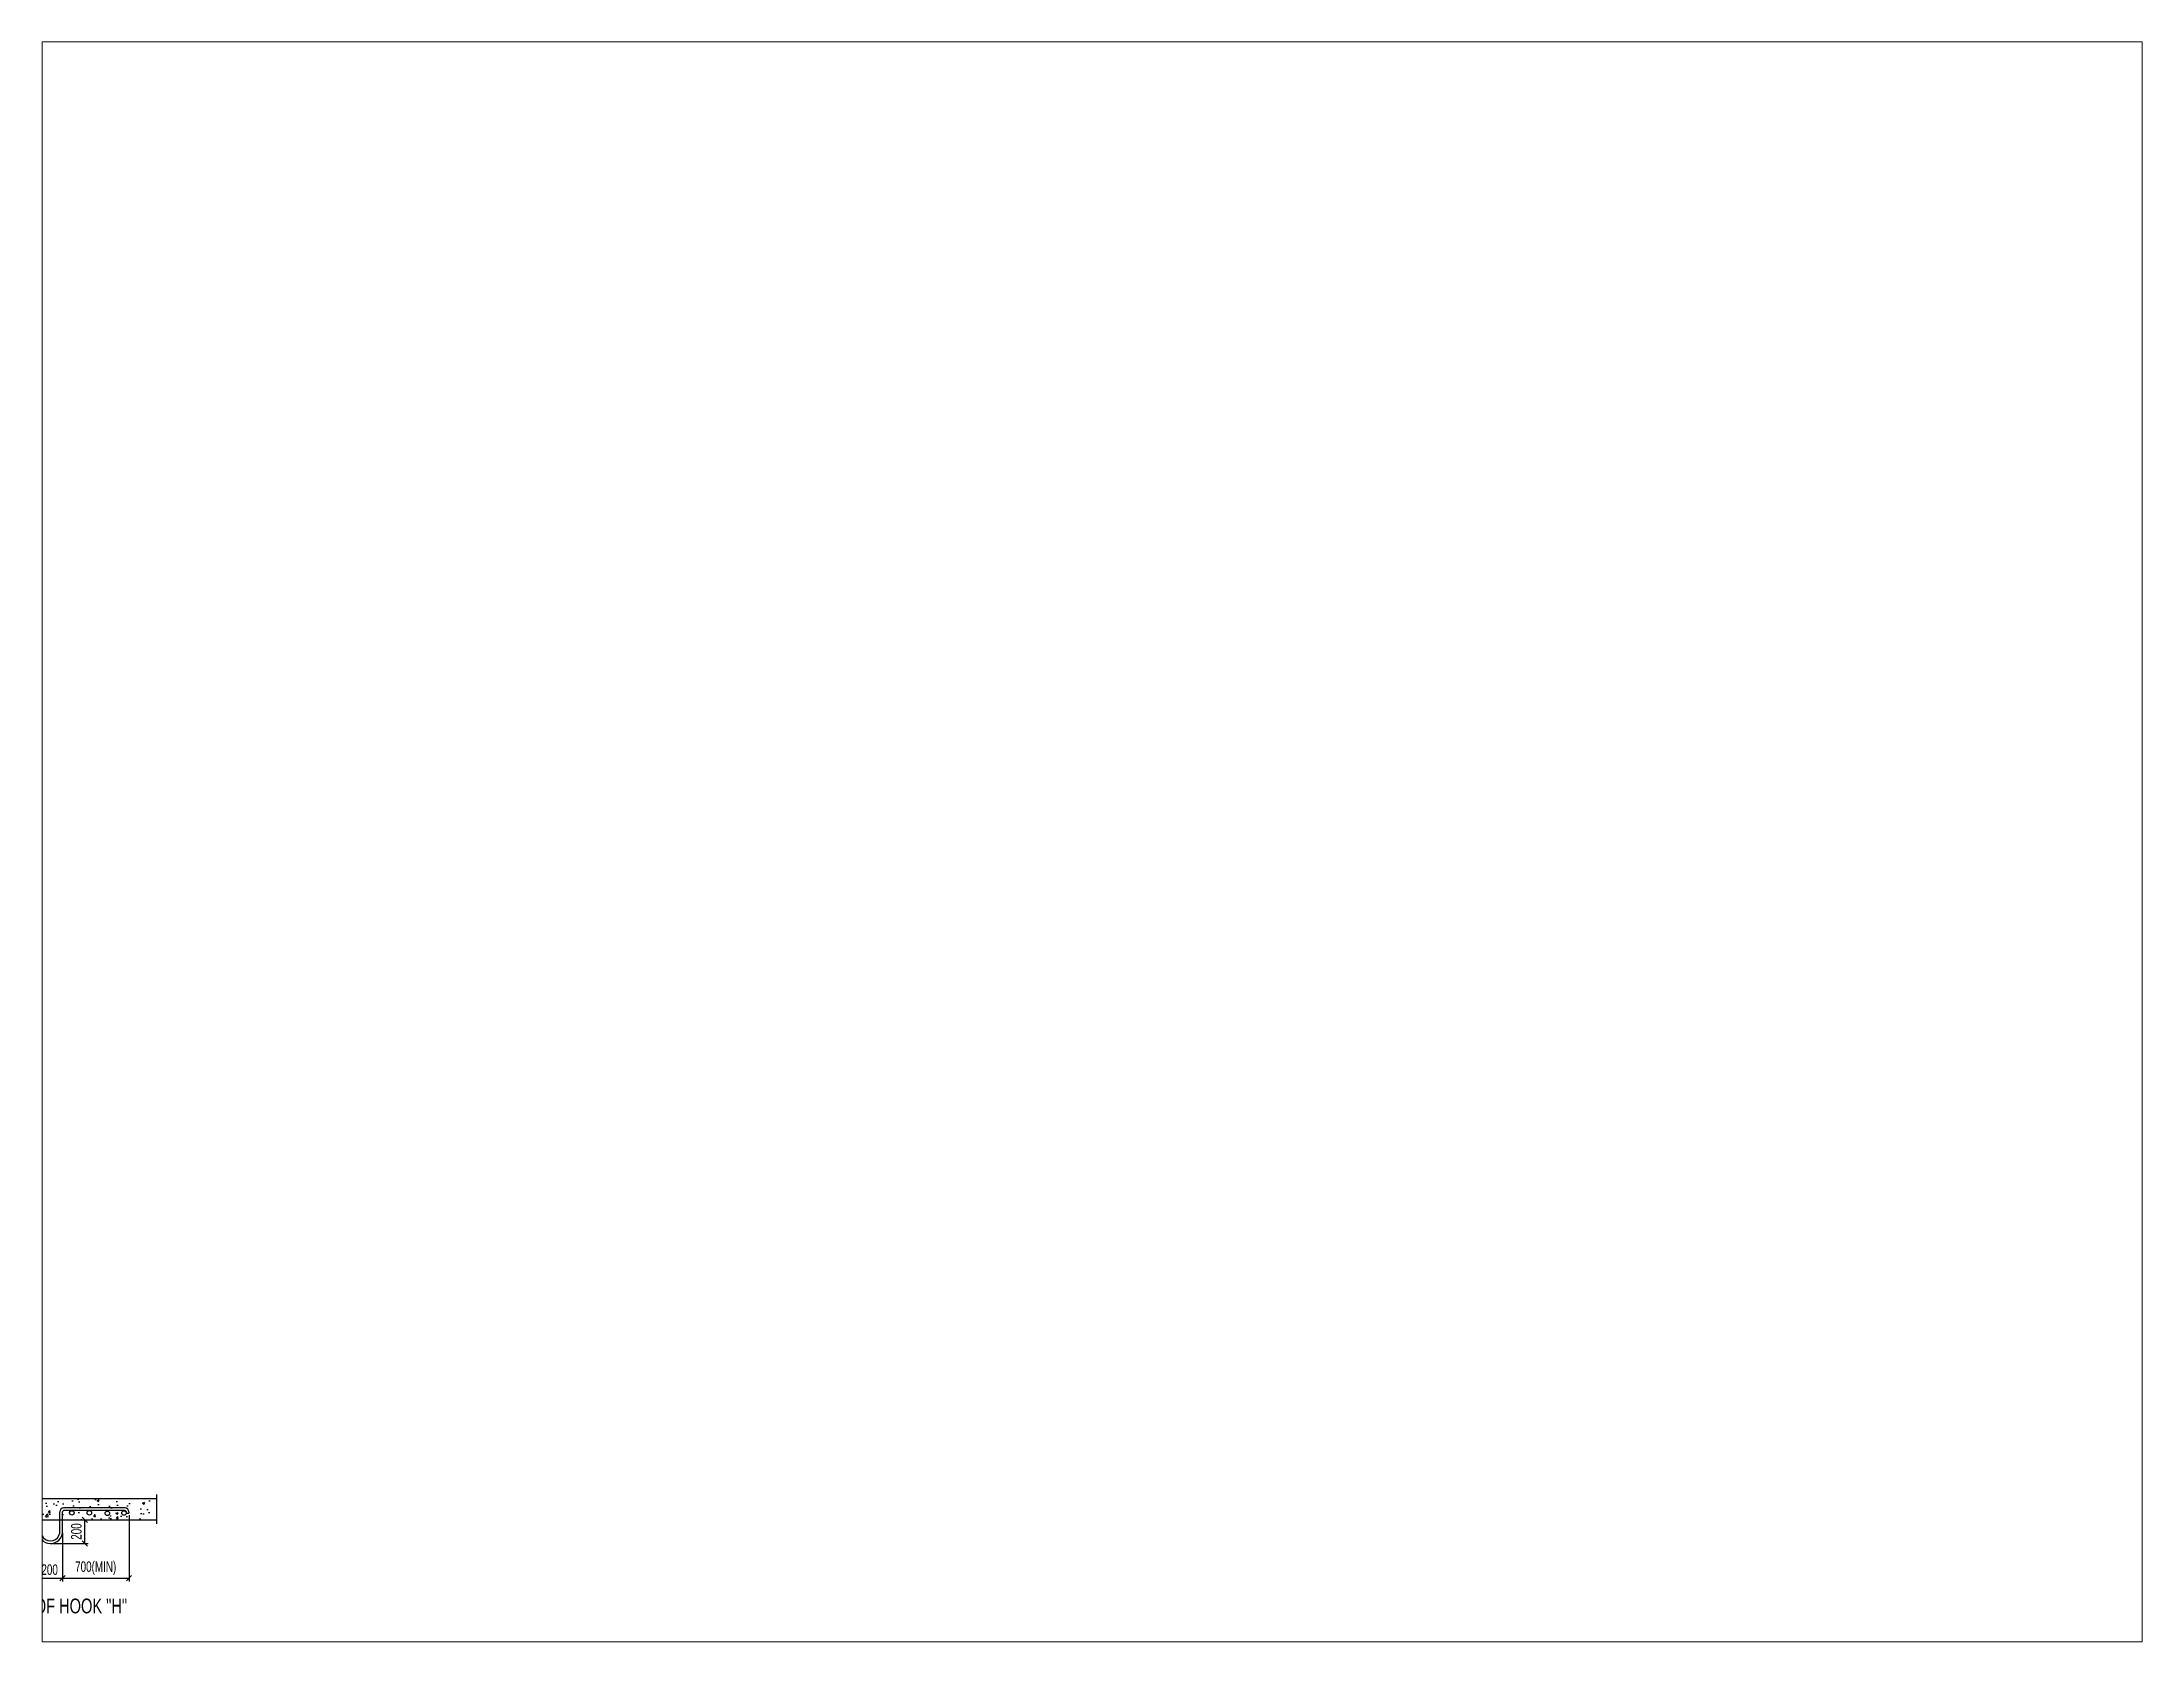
# Paper-space layout 'Layout' of a CAD drawing. Extents: x 1.05 to 9.45, y 0.8 to 7.2.
# The model-space entities are those that its viewports show. They can reach past a viewport. Long polylines and large blocks are cut down to what shows.
import ezdxf
from ezdxf.enums import TextEntityAlignment as Align
from ezdxf.lldxf.tags import DXFTag

# ---------------------------------------------------------------- set-up
doc = ezdxf.new("R2010")
doc.units = 0
for name, color, linetype in [('DIM', 7, 'Continuous'), ('IMGLINE', 7, 'Continuous'), ('OUTLINE', 3, 'Continuous'), ('TEXT', 7, 'Continuous')]:
    doc.layers.add(name, color=color, linetype=linetype)
doc.styles.get("Standard").update_dxf_attribs({"font": 'TKReg_1.ttf', "width": 0.7, "height": 100})
tags = doc.linetypes.add('PHANTOM2', pattern=[1.25, 0.625, -0.125, 0.125, -0.125, 0.125, -0.125]).pattern_tags.tags
tags[14:15] = [DXFTag(74, 4), DXFTag(75, 0), DXFTag(340, '0'), DXFTag(46, 1.0), DXFTag(50, 0.0), DXFTag(44, 0.0), DXFTag(45, 0.0)]
tags[12:13] = [DXFTag(74, 4), DXFTag(75, 0), DXFTag(340, '0'), DXFTag(46, 1.0), DXFTag(50, 0.0), DXFTag(44, 0.0), DXFTag(45, 0.0)]
tags[10:11] = [DXFTag(74, 4), DXFTag(75, 0), DXFTag(340, '0'), DXFTag(46, 1.0), DXFTag(50, 0.0), DXFTag(44, 0.0), DXFTag(45, 0.0)]
tags[8:9] = [DXFTag(74, 4), DXFTag(75, 0), DXFTag(340, '0'), DXFTag(46, 1.0), DXFTag(50, 0.0), DXFTag(44, 0.0), DXFTag(45, 0.0)]
tags[6:7] = [DXFTag(74, 4), DXFTag(75, 0), DXFTag(340, '0'), DXFTag(46, 1.0), DXFTag(50, 0.0), DXFTag(44, 0.0), DXFTag(45, 0.0)]
tags[4:5] = [DXFTag(74, 4), DXFTag(75, 0), DXFTag(340, '0'), DXFTag(46, 1.0), DXFTag(50, 0.0), DXFTag(44, 0.0), DXFTag(45, 0.0)]
doc.dimstyles.get("Standard").update_dxf_attribs({"dimtxt": 80, "dimasz": 50, "dimexe": 30, "dimexo": 20, "dimgap": 30, "dimtad": 1, "dimdec": 4, "dimzin": 12, "dimdsep": 46, "dimtxsty": 'Standard', "dimblk": 'OBLIQUE', "dimcen": 2.5, "dimadec": 0, "dimazin": 3, "dimtfac": 1, "dimtdec": 4, "dimtofl": 0, "dimtmove": 0, "dimatfit": 3, "dimfxl": 0, "dimtolj": 1, "dimtzin": 0, "dimarcsym": 0})

# ---------------------------------------------------------------- blocks, each defined once
blk = doc.blocks.new('_Oblique')
at = {"color": 0, "linetype": 'ByBlock', "lineweight": -2}
blk.add_line((-0.5, -0.5), (0.5, 0.5), dxfattribs=at)
blk = doc.blocks.new('*D3')
at = {"layer": 'DEFPOINTS', "color": 0, "transparency": 16777216}
for p in [(-732, 952), (-100, 784), (-100, 334)]:
    blk.add_point(p, dxfattribs=at)
at = {"layer": 'DIM', "color": 0, "lineweight": -2, "transparency": 16777216}
for p, q in [((-732, 932), (-732, 304)), ((-100, 764), (-100, 304)), ((-732, 334), (-100, 334))]:
    blk.add_line(p, q, dxfattribs=at)
at = {"layer": 'DIM', "color": 0, "lineweight": -2, "transparency": 16777216, "xscale": 50, "yscale": 50, "zscale": 50, "rotation": 180}
blk.add_blockref('_Oblique', (-732, 334), dxfattribs=at)
at = {"layer": 'DIM', "color": 0, "lineweight": -2, "transparency": 16777216, "xscale": 50, "yscale": 50, "zscale": 50}
blk.add_blockref('_Oblique', (-100, 334), dxfattribs=at)
at = {"layer": 'DIM', "color": 0, "transparency": 16777216, "insert": (-416, 429), "char_height": 100, "attachment_point": 5}
blk.add_mtext('\\A1;700(MIN)', dxfattribs=at)
blk = doc.blocks.new('*D4')
at = {"layer": 'DEFPOINTS', "color": 0, "transparency": 16777216}
for p in [(-100, 784), (125, 784), (125, 334)]:
    blk.add_point(p, dxfattribs=at)
at = {"layer": 'DIM', "color": 0, "lineweight": -2, "transparency": 16777216}
for p, q in [((-100, 764), (-100, 304)), ((125, 764), (125, 304)), ((-100, 334), (125, 334))]:
    blk.add_line(p, q, dxfattribs=at)
at = {"layer": 'DIM', "color": 0, "lineweight": -2, "transparency": 16777216, "xscale": 50, "yscale": 50, "zscale": 50, "rotation": 180}
blk.add_blockref('_Oblique', (-100, 334), dxfattribs=at)
at = {"layer": 'DIM', "color": 0, "lineweight": -2, "transparency": 16777216, "xscale": 50, "yscale": 50, "zscale": 50}
blk.add_blockref('_Oblique', (125, 334), dxfattribs=at)
at = {"layer": 'DIM', "color": 0, "transparency": 16777216, "insert": (4, 415), "char_height": 100, "attachment_point": 5}
blk.add_mtext('\\A1;200', dxfattribs=at)
blk = doc.blocks.new('*D5')
at = {"layer": 'DEFPOINTS', "color": 0, "transparency": 16777216}
for p in [(16, 889), (339, 889), (16, 664)]:
    blk.add_point(p, dxfattribs=at)
at = {"layer": 'DIM', "color": 0, "lineweight": -2, "transparency": 16777216}
for p, q in [((36, 889), (369, 889)), ((339, 664), (339, 889)), ((36, 664), (369, 664))]:
    blk.add_line(p, q, dxfattribs=at)
at = {"layer": 'DIM', "color": 0, "lineweight": -2, "transparency": 16777216, "xscale": 50, "yscale": 50, "zscale": 50}
for p, rotation in [((339, 889), 90), ((339, 664), 270)]:
    blk.add_blockref('_Oblique', p, dxfattribs=dict(at, rotation=rotation))
at = {"layer": 'DIM', "color": 0, "transparency": 16777216, "insert": (258, 777), "char_height": 100, "attachment_point": 5, "rotation": 90}
blk.add_mtext('\\A1;200', dxfattribs=at)
blk = doc.blocks.new('*D6')
at = {"layer": 'DEFPOINTS', "color": 0, "transparency": 16777216}
for p in [(757, 952), (125, 765), (757, 334)]:
    blk.add_point(p, dxfattribs=at)
at = {"layer": 'DIM', "color": 0, "lineweight": -2, "transparency": 16777216}
for p, q in [((757, 932), (757, 304)), ((125, 745), (125, 304)), ((125, 334), (757, 334))]:
    blk.add_line(p, q, dxfattribs=at)
at = {"layer": 'DIM', "color": 0, "lineweight": -2, "transparency": 16777216, "xscale": 50, "yscale": 50, "zscale": 50, "rotation": 180}
blk.add_blockref('_Oblique', (125, 334), dxfattribs=at)
at = {"layer": 'DIM', "color": 0, "lineweight": -2, "transparency": 16777216, "xscale": 50, "yscale": 50, "zscale": 50}
blk.add_blockref('_Oblique', (757, 334), dxfattribs=at)
at = {"layer": 'DIM', "color": 0, "transparency": 16777216, "insert": (441, 429), "char_height": 100, "attachment_point": 5}
blk.add_mtext('\\A1;700(MIN)', dxfattribs=at)

msp = doc.modelspace()

# ---------------------------------------------------------------- hatches: boundary and pattern name
at = {"layer": 'OUTLINE'}
h = msp.add_hatch(dxfattribs=at)
h.set_pattern_fill('AR-CONC', color=256, scale=30)
h.set_pattern_definition([(50, (-10003.96, 56.08), (215.178, -18.8256), [22.5, -247.5]), (355, (-10003.96, 56.08), (-41.6254, 225.6576), [18, -198]), (100.4514, (-9986.03, 54.5), (173.5527, 206.832), [19.122, -210.3426]), (46.1842, (-10003.96, 116.08), (320.1724, -49.656), [33.75, -371.25]), (96.6356, (-9977.28, 111.94), (280.399, 292.236), [28.683, -315.514]), (351.184, (-10003.96, 116.08), (280.399, 292.236), [27, -297]), (21, (-9973.96, 101.08), (179.072, -120.7857), [22.5, -247.5]), (326, (-9973.96, 101.08), (72.9946, 217.545), [18, -198]), (71.4514, (-9959.03, 91.01), (252.0667, 96.7593), [19.122, -210.3426]), (37.5, (-10003.96, 56.08), (3.64796, 99.86816), [0, -195.6, 0, -201, 0, -198.75]), (7.5, (-10003.96, 56.08), (78.9209, 118.3235), [0, -114.6, 0, -191.1, 0, -75.75]), (327.5, (-10070.86, 56.08), (160.14673, -6.76646), [0, -75, 0, -234, 0, -310.5]), (317.5, (-10100.86, 56.08), (174.9559, 30.0315), [0, -97.5, 0, -155.4, 0, -220.5])])
h.paths.add_polyline_path([(137.02882, 1000.35811), (719.09167, 1000.35811, -0.4142135624), (756.57095, 962.87883), (756.57095, 950.38573), (730.68238, 950.38573, -0.9387305505), (688.25305, 953.07019, -0.4142135624), (709.55264, 974.36978), (385.54016, 974.93693, -0.3550158309), (402.47776, 954.08877, -1), (359.87859, 954.08877, -0.4027512632), (380.34147, 975.37192), (214.16046, 975.37192, -0.4257695234), (236.29675, 954.08877, -1), (193.69758, 954.08877, -0.4027512632), (214.16046, 975.37192), (137.02882, 975.37192, 0.4142135624), (124.53572, 962.87883), (124.53572, 889.06274), (1016.65057, 889.06274), (1016.65057, 1088.95227), (-362.80541, 1088.95227), (-422.55163, 1000.35811), (-112.8331, 1000.35811, -0.4142135624), (-75.35381, 962.87883), (-75.35381, 889.06274), (99.54953, 887.92025), (99.54953, 962.87883, -0.4142135624)])
h.paths.add_polyline_path([(572.54919, 949.90335, -1), (529.95002, 949.90335, -1)], flags=16)
h.paths.add_polyline_path([(-694.89594, 1000.35811), (-422.55163, 1000.35811), (-362.80541, 1088.95227), (-1109.68958, 1088.95227), (-1109.68958, 889.06274), (-100.34, 889.06274), (-100.34, 950.38573, 0.4142135624), (-125.32619, 975.37192), (-547.43652, 975.21242, -0.4142135624), (-526.13693, 953.91284, -1), (-568.73611, 953.91284, -0.4142135624), (-547.43652, 975.21242), (-686.90117, 975.36328, -0.4239242641), (-664.89796, 954.07531, -0.9165296995), (-707.17515, 950.38573), (-732.37523, 950.38573), (-732.37523, 962.87883, -0.4142135624)])
h.paths.add_polyline_path([(-362.42732, 950.62188, -1), (-405.0265, 950.62188, -1)], flags=16)
h.paths.add_polyline_path([(-185.21053, 950.62188, -1), (-227.8097, 950.62188, -1)], flags=16)

# ---------------------------------------------------------------- linework, layer by layer
at = {"layer": 'IMGLINE', "linetype": 'PHANTOM2', "ltscale": 300}
msp.add_line((1016.65057, 1126.8448), (1016.65057, 850.87397), dxfattribs=at)
at = {"layer": 'OUTLINE', "linetype": 'Continuous'}
for p, q in [((-1109.68958, 1088.95227), (1016.65057, 1088.95227)), ((-1109.68958, 889.06274), (-75.35381, 889.06274)), ((99.54953, 889.06274), (1016.65057, 889.06274))]:
    msp.add_line(p, q, dxfattribs=at)
at = {"layer": 'OUTLINE', "color": 3, "linetype": 'Continuous'}
for p, q in [((-112.8331, 1000.35811), (-694.89594, 1000.35811)), ((719.09167, 1000.35811), (137.02882, 1000.35811)), ((-125.32619, 975.37192), (-694.89594, 975.37192)), ((-100.34, 887.92025), (-100.34, 950.38573)), ((-100.34, 778.7771), (-100.34, 887.92025)), ((-75.35381, 887.92025), (-75.35381, 962.87883)), ((-75.35381, 787.97548), (-75.35381, 887.92025)), ((99.54953, 887.92025), (99.54953, 962.87883)), ((99.54953, 787.97548), (99.54953, 887.92025)), ((124.53572, 787.97548), (124.53572, 962.87883)), ((719.09167, 975.37192), (137.02882, 975.37192)), ((731.58476, 950.38573), (731.58476, 962.87883)), ((731.58476, 950.38573), (756.57095, 950.38573)), ((756.57095, 962.87883), (756.57095, 950.38573))]:
    msp.add_line(p, q, dxfattribs=at)
at = {"layer": 'OUTLINE'}
msp.add_line((-75.35381, 889.06274), (99.54953, 889.06274), dxfattribs=at)
at = {"layer": 'OUTLINE', "color": 3, "linetype": 'Continuous'}
for centre in [(214.99716, 954.08877), (381.17817, 954.08877), (551.24961, 949.90335), (709.55264, 953.07019)]:
    msp.add_circle(centre, 21.29959, dxfattribs=at)
for centre, radius, start, end in [((-112.8331, 962.87883), 37.47929, 0, 90), ((137.02882, 962.87883), 37.47929, 90, 180), ((719.09167, 962.87883), 37.47929, 0, 90), ((-125.32619, 950.38573), 24.98619, 0, 90), ((137.02882, 962.87883), 12.4931, 90, 180), ((719.09167, 962.87883), 12.4931, 0, 90), ((12.09786, 776.10704), 113.06252, 173.974424992, 267.988787307), ((12.09786, 776.26321), 88.23249, 172.371850331, 7.628149669), ((12.09786, 776.10704), 113.06252, 267.988787307, 6.025575008)]:
    msp.add_arc(centre, radius, start, end, dxfattribs=at)

# ---------------------------------------------------------------- texts
at = {"layer": 'TEXT', "color": 2, "linetype": 'Continuous', "width": 0.74}
msp.add_text('DETAIL OF HOOK "H"', height=139.9999976, dxfattribs=at).set_placement((38.98443, 0.95656), align=Align.CENTER)

# ---------------------------------------------------------------- dimensions: what is measured, and where the dimension line sits
at = {"layer": 'DIM'}
for base, p1, p2, picture, middle in [((-100.34, 334.26762), (-732.37523, 951.52822), (-100.34, 783.93662), '*D3', (-416.35762, 428.6744)), ((756.57095, 334.26762), (124.53572, 765.38109), (756.57095, 951.52822), '*D6', (440.55334, 428.6744))]:
    dim = msp.add_linear_dim(base=base, p1=p1, p2=p2, text='700(MIN)', dimstyle='Standard', dxfattribs=at)
    dim.commit()
    dim.dimension.update_dxf_attribs({"geometry": picture, "text_midpoint": middle})
dim = msp.add_linear_dim(base=(338.68179, 889.06274), p1=(16.0658, 664.25666), p2=(16.0658, 889.06274), angle=90, text='200', dimstyle='Standard', dxfattribs=at)
dim.commit()
dim.dimension.update_dxf_attribs({"geometry": '*D5', "text_midpoint": (338.68179, 776.6597), "dimtype": 160})
dim = msp.add_linear_dim(base=(124.53572, 334.22694), p1=(-100.34, 783.93662), p2=(124.53572, 783.93662), text='200', dimstyle='Standard', dxfattribs=at)
dim.commit()
dim.dimension.update_dxf_attribs({"geometry": '*D4', "text_midpoint": (3.54692, 334.22694), "dimtype": 160})

psp = doc.layouts.new('Layout')

# ---------------------------------------------------------------- viewports
at = {"layer": '0', "color": 3}
psp.add_viewport(center=(5.25, 4), size=(8.4, 6.4), view_center_point=(9892.25762, 7318.17869), view_height=15178.1972678, dxfattribs=at)

doc.saveas('drawing.dxf')
